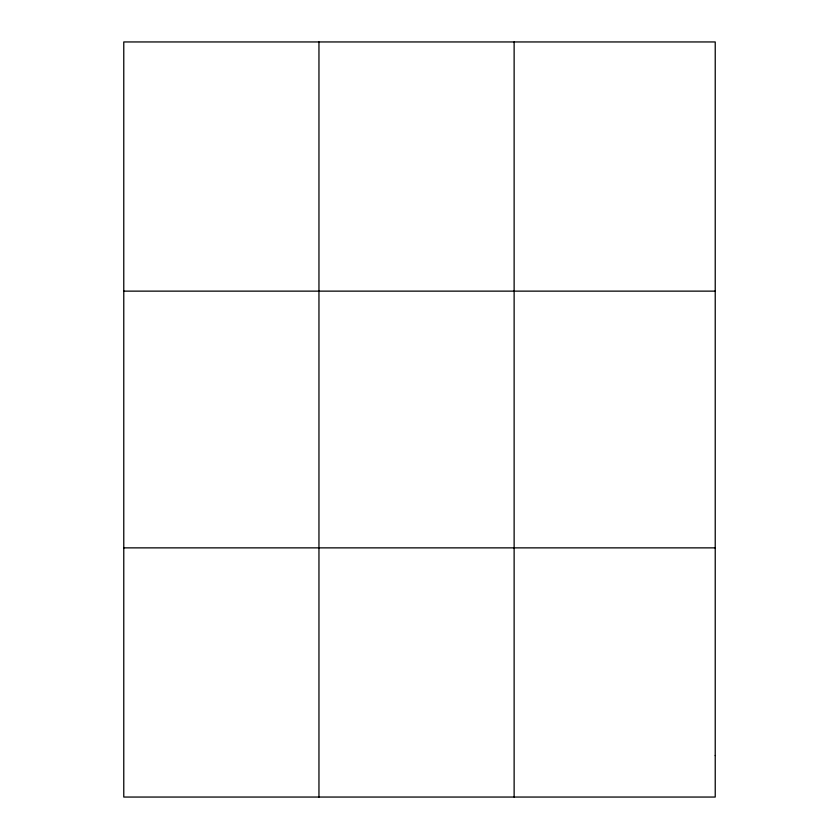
<?xml version="1.0" encoding="UTF-8"?>
<svg xmlns="http://www.w3.org/2000/svg" width="839" height="839" viewBox="0 0 839 839"><rect width="100%" height="100%" fill="white"/><g stroke="black" fill="none" stroke-linecap="round" stroke-linejoin="round"><path stroke-width="1.26" d="M318.956 797.05L318.956 41.95M514.129 797.05L514.129 41.95M123.773 291.133L715.227 291.133M123.773 547.867L715.227 547.867M715.227 755.519L715.227 797.05L123.773 797.05L123.773 41.95L715.227 41.95L715.227 755.519"/></g></svg>
